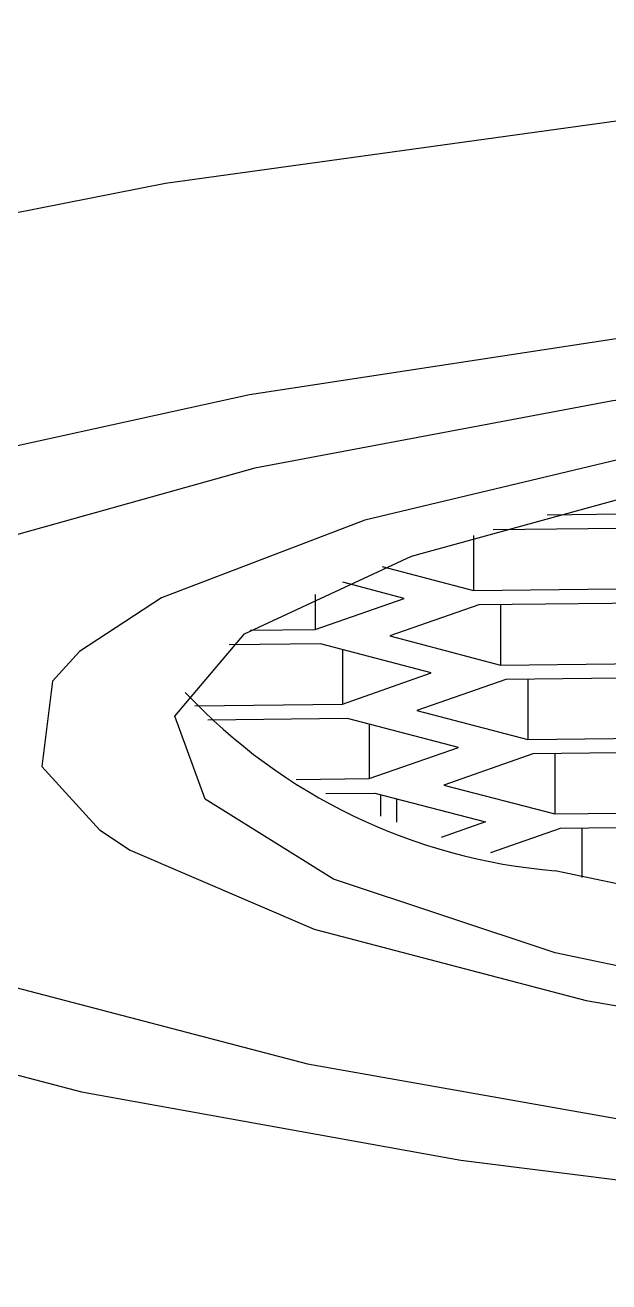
# Model space of a CAD drawing. Extents: x 14808 to 20058, y -13198 to -11680.
# Drawn here: x 19304.698 to 19305.225, y -12034.166 to -12033.034 of the extents above; entities that cross this region are included whole.
import ezdxf

# ---------------------------------------------------------------- set-up
doc = ezdxf.new("R2010")
doc.units = 0
doc.header["$LTSCALE"] = 7
doc.header["$MEASUREMENT"] = 0
doc.layers.add('Layer 5', color=7, linetype='CONTINUOUS')

# ---------------------------------------------------------------- blocks, each defined once
blk = doc.blocks.new('block 97')
at = {"layer": 'Layer 5', "color": 9, "lineweight": 25, "true_color": 0xc4c4c4}
blk.add_lwpolyline([(111.4468, 57.0019), (110.1418, 57.2857), (108.5729, 57.5262), (106.7869, 57.715), (104.8391, 57.848), (102.7886, 57.9196), (100.6974, 57.9286), (98.6296, 57.8742), (96.6473, 57.7584), (94.8104, 57.5841), (93.1761, 57.3574), (91.7932, 57.0852), (90.7032, 56.7752), (89.9404, 56.4369), (89.527, 56.0806), (89.4767, 55.7175), (89.7895, 55.3586), (90.0259, 55.2125)], dxfattribs=at)
blk = doc.blocks.new('block 99')
at = {"layer": 'Layer 5', "color": 9, "lineweight": 25, "true_color": 0xc4c4c4}
blk.add_lwpolyline([(100.4328, 57.1817), (98.4932, 57.1197), (96.6494, 56.9984), (94.9592, 56.822), (93.4785, 56.596), (92.2535, 56.3273), (91.3247, 56.0255), (90.7211, 55.6996), (90.462, 55.3599), (90.5571, 55.0175), (91.0015, 54.684), (91.7822, 54.3698), (92.8736, 54.0846), (94.2413, 53.8379), (95.8405, 53.6374), (97.6195, 53.4899), (99.5219, 53.3997)], dxfattribs=at)
blk = doc.blocks.new('block 100')
at = {"layer": 'Layer 5', "color": 9, "lineweight": 25, "true_color": 0xc4c4c4}
blk.add_lwpolyline([(99.8775, 56.995), (98.0371, 56.9123), (96.32, 56.7704), (94.789, 56.5747), (93.4978, 56.3321), (92.4953, 56.0517), (91.8152, 55.7437), (91.4845, 55.4185), (91.5134, 55.0885), (91.9021, 54.7653), (92.6359, 54.4608), (93.688, 54.1858), (95.0206, 53.9502), (96.586, 53.7628), (98.3272, 53.6305), (100.1813, 53.5575)], dxfattribs=at)
blk = doc.blocks.new('block 101')
at = {"layer": 'Layer 5', "color": 9, "lineweight": 25, "true_color": 0xc4c4c4}
blk.add_lwpolyline([(108.7403, 56.2198), (107.6158, 56.4568), (106.2399, 56.6505), (104.6675, 56.7917), (102.9636, 56.8751), (101.1976, 56.8971), (99.442, 56.8572), (97.7691, 56.7566), (96.247, 56.5995), (94.9379, 56.3928), (93.8954, 56.144), (93.1623, 55.8643), (92.866, 55.6707)], dxfattribs=at)
blk = doc.blocks.new('block 102')
at = {"layer": 'Layer 5', "color": 9, "lineweight": 25, "true_color": 0xc4c4c4}
blk.add_lwpolyline([(92.9383, 55.0285), (93.0493, 54.9548), (93.7128, 54.6702), (94.6926, 54.4139), (95.9494, 54.1976), (97.4314, 54.0294), (99.0782, 53.9164), (100.8214, 53.8634), (102.5915, 53.8723), (104.3147, 53.9426), (105.9201, 54.0722), (107.3437, 54.2547), (108.5253, 54.4842), (109.4176, 54.7495), (109.6112, 54.8294)], dxfattribs=at)
blk = doc.blocks.new('block 104')
at = {"layer": 'Layer 5', "color": 9, "lineweight": 25, "true_color": 0xc4c4c4}
for points in [[(94.5817, 54.5855), (93.7824, 54.8507), (93.3187, 55.1394), (93.2098, 55.4385), (93.4613, 55.7348), (94.0628, 56.0152), (94.9868, 56.2681), (96.1933, 56.4823), (97.6299, 56.6484), (99.2332, 56.7586)], [(100.2481, 53.9612), (98.578, 54.0356), (97.0332, 54.1686), (95.6813, 54.3546), (94.5817, 54.5855)]]:
    blk.add_lwpolyline(points, dxfattribs=at)
blk = doc.blocks.new('block 105')
at = {"layer": 'Layer 5', "color": 9, "lineweight": 25, "true_color": 0xc4c4c4}
blk.add_open_spline([(93.2477, 55.5239), (93.597, 55.1512), (94.0725, 54.9224), (94.5817, 54.8811)], degree=3, dxfattribs=at)
blk = doc.blocks.new('block 106')
at = {"layer": 'Layer 5', "color": 9, "lineweight": 25, "true_color": 0xc4c4c4}
blk.add_lwpolyline([(109.6574, 55.5239), (109.4438, 55.3179), (108.843, 55.0375), (107.919, 54.7846), (106.7125, 54.5703), (105.2759, 54.4043), (103.6726, 54.294), (101.9721, 54.2444), (100.2481, 54.2568), (98.578, 54.3312), (97.0332, 54.4642), (95.6813, 54.6502), (94.5817, 54.8811)], dxfattribs=at)
blk = doc.blocks.new('block 157')
at = {"layer": 'Layer 5', "color": 9, "lineweight": 25, "true_color": 0xc4c4c4}
blk.add_lwpolyline([(94.3302, 55.0568), (94.1703, 55.0009)], dxfattribs=at)
blk = doc.blocks.new('block 158')
at = {"layer": 'Layer 5', "color": 9, "lineweight": 25, "true_color": 0xc4c4c4}
blk.add_lwpolyline([(93.9305, 55.1608), (94.3302, 55.0568)], dxfattribs=at)
blk = doc.blocks.new('block 159')
at = {"layer": 'Layer 5', "color": 9, "lineweight": 25, "true_color": 0xc4c4c4}
blk.add_lwpolyline([(93.7541, 55.1594), (93.9305, 55.1608)], dxfattribs=at)
blk = doc.blocks.new('block 160')
at = {"layer": 'Layer 5', "color": 9, "lineweight": 25, "true_color": 0xc4c4c4}
blk.add_lwpolyline([(93.6473, 55.2104), (93.9112, 55.2132)], dxfattribs=at)
blk = doc.blocks.new('block 161')
at = {"layer": 'Layer 5', "color": 9, "lineweight": 25, "true_color": 0xc4c4c4}
blk.add_lwpolyline([(93.9112, 55.2132), (94.2323, 55.3255)], dxfattribs=at)
blk = doc.blocks.new('block 162')
at = {"layer": 'Layer 5', "color": 9, "lineweight": 25, "true_color": 0xc4c4c4}
blk.add_lwpolyline([(94.2323, 55.3255), (93.8327, 55.4295)], dxfattribs=at)
blk = doc.blocks.new('block 163')
at = {"layer": 'Layer 5', "color": 9, "lineweight": 25, "true_color": 0xc4c4c4}
blk.add_lwpolyline([(93.8327, 55.4295), (93.329, 55.424)], dxfattribs=at)
blk = doc.blocks.new('block 164')
at = {"layer": 'Layer 5', "color": 9, "lineweight": 25, "true_color": 0xc4c4c4}
blk.add_lwpolyline([(93.2822, 55.4757), (93.8141, 55.4819)], dxfattribs=at)
blk = doc.blocks.new('block 165')
at = {"layer": 'Layer 5', "color": 9, "lineweight": 25, "true_color": 0xc4c4c4}
blk.add_lwpolyline([(93.8141, 55.4819), (94.1345, 55.5942)], dxfattribs=at)
blk = doc.blocks.new('block 166')
at = {"layer": 'Layer 5', "color": 9, "lineweight": 25, "true_color": 0xc4c4c4}
blk.add_lwpolyline([(94.1345, 55.5942), (93.7355, 55.6982)], dxfattribs=at)
blk = doc.blocks.new('block 167')
at = {"layer": 'Layer 5', "color": 9, "lineweight": 25, "true_color": 0xc4c4c4}
blk.add_lwpolyline([(93.7355, 55.6982), (93.4062, 55.6948)], dxfattribs=at)
blk = doc.blocks.new('block 168')
at = {"layer": 'Layer 5', "color": 9, "lineweight": 25, "true_color": 0xc4c4c4}
blk.add_lwpolyline([(93.4813, 55.7478), (93.7162, 55.7506)], dxfattribs=at)
blk = doc.blocks.new('block 169')
at = {"layer": 'Layer 5', "color": 9, "lineweight": 25, "true_color": 0xc4c4c4}
blk.add_lwpolyline([(93.7162, 55.7506), (94.0373, 55.8622)], dxfattribs=at)
blk = doc.blocks.new('block 170')
at = {"layer": 'Layer 5', "color": 9, "lineweight": 25, "true_color": 0xc4c4c4}
blk.add_lwpolyline([(94.0373, 55.8622), (93.8155, 55.9208)], dxfattribs=at)
blk = doc.blocks.new('block 403')
at = {"layer": 'Layer 5', "color": 9, "lineweight": 25, "true_color": 0xc4c4c4}
blk.add_lwpolyline([(94.5527, 56.164), (94.9096, 56.1681)], dxfattribs=at)
blk = doc.blocks.new('block 432')
at = {"layer": 'Layer 5', "color": 9, "lineweight": 25, "true_color": 0xc4c4c4}
blk.add_lwpolyline([(93.9581, 55.9773), (94.2874, 55.8912)], dxfattribs=at)
blk = doc.blocks.new('block 433')
at = {"layer": 'Layer 5', "color": 9, "lineweight": 25, "true_color": 0xc4c4c4}
blk.add_lwpolyline([(94.2874, 55.8912), (95.0075, 55.8994)], dxfattribs=at)
blk = doc.blocks.new('block 436')
at = {"layer": 'Layer 5', "color": 9, "lineweight": 25, "true_color": 0xc4c4c4}
blk.add_lwpolyline([(94.9289, 56.1158), (94.3577, 56.1096)], dxfattribs=at)
blk = doc.blocks.new('block 465')
at = {"layer": 'Layer 5', "color": 9, "lineweight": 25, "true_color": 0xc4c4c4}
blk.add_lwpolyline([(94.306, 55.8395), (93.985, 55.7272)], dxfattribs=at)
blk = doc.blocks.new('block 466')
at = {"layer": 'Layer 5', "color": 9, "lineweight": 25, "true_color": 0xc4c4c4}
blk.add_lwpolyline([(93.985, 55.7272), (94.3846, 55.6224)], dxfattribs=at)
blk = doc.blocks.new('block 467')
at = {"layer": 'Layer 5', "color": 9, "lineweight": 25, "true_color": 0xc4c4c4}
blk.add_lwpolyline([(94.3846, 55.6224), (95.1046, 55.6307)], dxfattribs=at)
blk = doc.blocks.new('block 470')
at = {"layer": 'Layer 5', "color": 9, "lineweight": 25, "true_color": 0xc4c4c4}
blk.add_lwpolyline([(95.0261, 55.8471), (94.306, 55.8395)], dxfattribs=at)
blk = doc.blocks.new('block 517')
at = {"layer": 'Layer 5', "color": 9, "lineweight": 25, "true_color": 0xc4c4c4}
blk.add_lwpolyline([(94.4039, 55.5708), (94.0828, 55.4585)], dxfattribs=at)
blk = doc.blocks.new('block 518')
at = {"layer": 'Layer 5', "color": 9, "lineweight": 25, "true_color": 0xc4c4c4}
blk.add_lwpolyline([(94.0828, 55.4585), (94.4824, 55.3544)], dxfattribs=at)
blk = doc.blocks.new('block 519')
at = {"layer": 'Layer 5', "color": 9, "lineweight": 25, "true_color": 0xc4c4c4}
blk.add_lwpolyline([(94.4824, 55.3544), (95.2025, 55.362)], dxfattribs=at)
blk = doc.blocks.new('block 522')
at = {"layer": 'Layer 5', "color": 9, "lineweight": 25, "true_color": 0xc4c4c4}
blk.add_lwpolyline([(95.1239, 55.5783), (94.4039, 55.5708)], dxfattribs=at)
blk = doc.blocks.new('block 575')
at = {"layer": 'Layer 5', "color": 9, "lineweight": 25, "true_color": 0xc4c4c4}
blk.add_lwpolyline([(94.501, 55.3021), (94.18, 55.1897)], dxfattribs=at)
blk = doc.blocks.new('block 576')
at = {"layer": 'Layer 5', "color": 9, "lineweight": 25, "true_color": 0xc4c4c4}
blk.add_lwpolyline([(94.18, 55.1897), (94.5796, 55.0857)], dxfattribs=at)
blk = doc.blocks.new('block 577')
at = {"layer": 'Layer 5', "color": 9, "lineweight": 25, "true_color": 0xc4c4c4}
blk.add_lwpolyline([(94.5796, 55.0857), (95.3003, 55.0933)], dxfattribs=at)
blk = doc.blocks.new('block 580')
at = {"layer": 'Layer 5', "color": 9, "lineweight": 25, "true_color": 0xc4c4c4}
blk.add_lwpolyline([(95.2211, 55.3103), (94.501, 55.3021)], dxfattribs=at)
blk = doc.blocks.new('block 649')
at = {"layer": 'Layer 5', "color": 9, "lineweight": 25, "true_color": 0xc4c4c4}
blk.add_lwpolyline([(94.5989, 55.0333), (94.3481, 54.9458)], dxfattribs=at)
blk = doc.blocks.new('block 653')
at = {"layer": 'Layer 5', "color": 9, "lineweight": 25, "true_color": 0xc4c4c4}
blk.add_lwpolyline([(95.3189, 55.0416), (94.5989, 55.0333)], dxfattribs=at)
blk = doc.blocks.new('block 715')
at = {"layer": 'Layer 5', "color": 9, "lineweight": 25, "true_color": 0xc4c4c4}
blk.add_lwpolyline([(94.2874, 56.0889), (94.2874, 55.8912)], dxfattribs=at)
blk = doc.blocks.new('block 727')
at = {"layer": 'Layer 5', "color": 9, "lineweight": 25, "true_color": 0xc4c4c4}
blk.add_lwpolyline([(93.7162, 55.876), (93.7162, 55.7506)], dxfattribs=at)
blk = doc.blocks.new('block 738')
at = {"layer": 'Layer 5', "color": 9, "lineweight": 25, "true_color": 0xc4c4c4}
blk.add_lwpolyline([(94.3846, 55.8402), (94.3846, 55.6224)], dxfattribs=at)
blk = doc.blocks.new('block 747')
at = {"layer": 'Layer 5', "color": 9, "lineweight": 25, "true_color": 0xc4c4c4}
blk.add_lwpolyline([(93.8141, 55.6776), (93.8141, 55.4819)], dxfattribs=at)
blk = doc.blocks.new('block 759')
at = {"layer": 'Layer 5', "color": 9, "lineweight": 25, "true_color": 0xc4c4c4}
blk.add_lwpolyline([(94.4824, 55.5715), (94.4824, 55.3544)], dxfattribs=at)
blk = doc.blocks.new('block 771')
at = {"layer": 'Layer 5', "color": 9, "lineweight": 25, "true_color": 0xc4c4c4}
blk.add_lwpolyline([(93.9112, 55.4088), (93.9112, 55.2132)], dxfattribs=at)
blk = doc.blocks.new('block 783')
at = {"layer": 'Layer 5', "color": 9, "lineweight": 25, "true_color": 0xc4c4c4}
blk.add_lwpolyline([(94.5796, 55.3027), (94.5796, 55.0857)], dxfattribs=at)
blk = doc.blocks.new('block 796')
at = {"layer": 'Layer 5', "color": 9, "lineweight": 25, "true_color": 0xc4c4c4}
blk.add_lwpolyline([(94.0091, 55.1408), (94.0091, 55.0561)], dxfattribs=at)
blk = doc.blocks.new('block 805')
at = {"layer": 'Layer 5', "color": 9, "lineweight": 25, "true_color": 0xc4c4c4}
blk.add_lwpolyline([(93.9512, 55.156), (93.9512, 55.0781)], dxfattribs=at)
blk = doc.blocks.new('block 808')
at = {"layer": 'Layer 5', "color": 9, "lineweight": 25, "true_color": 0xc4c4c4}
blk.add_lwpolyline([(94.6774, 55.0347), (94.6774, 54.8569)], dxfattribs=at)
blk = doc.blocks.new('block 1359')
at = {"layer": 'Layer 5', "color": 9, "lineweight": 25, "true_color": 0xc4c4c4}
blk.add_lwpolyline([(92.866, 55.6707), (92.7688, 55.5646), (92.7303, 55.2573), (92.9383, 55.0285)], dxfattribs=at)
blk = doc.blocks.new('block 2')
at = {"layer": 'Layer 5'}
for name in ['block 97', 'block 99', 'block 100', 'block 101', 'block 104', 'block 403', 'block 436', 'block 715', 'block 432', 'block 170', 'block 433', 'block 727', 'block 169', 'block 470', 'block 465', 'block 738', 'block 168', 'block 466', 'block 1359', 'block 167', 'block 166', 'block 747', 'block 467', 'block 165', 'block 517', 'block 522', 'block 759', 'block 105', 'block 164', 'block 106', 'block 518', 'block 163', 'block 162', 'block 771', 'block 519', 'block 161', 'block 575', 'block 580', 'block 783', 'block 160', 'block 576', 'block 159', 'block 158', 'block 805', 'block 796', 'block 577', 'block 102', 'block 157', 'block 649', 'block 653', 'block 808']:
    blk.add_blockref(name, (0, 0), dxfattribs=at)

msp = doc.modelspace()

# ---------------------------------------------------------------- block references
at = {"layer": 'Layer 5', "xscale": 0.25, "yscale": 0.25, "zscale": 0.25}
msp.add_blockref('block 2', (19281.5309, -12047.5156), dxfattribs=at)

doc.saveas('drawing.dxf')
